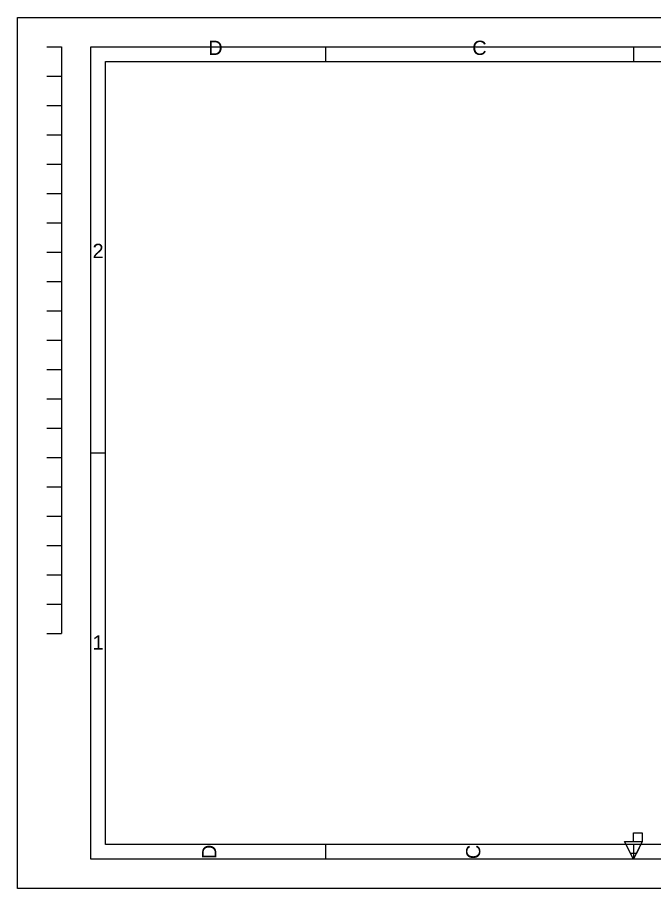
# Model space of a CAD drawing. Header units: millimetres. Extents: x 0 to 420, y 0 to 297.
# Drawn here: x 0 to 217.2, y 0 to 297 of the extents above; entities that cross this region are included whole.
import ezdxf
from ezdxf.enums import TextEntityAlignment as Align

# ---------------------------------------------------------------- set-up
doc = ezdxf.new("R2010")
doc.units = ezdxf.units.MM
doc.styles.add('ARIAL', font='arial.ttf')

msp = doc.modelspace()

# ---------------------------------------------------------------- linework, layer by layer
for p, q in [((10, 287), (15, 287)), ((15, 287), (15, 87)), ((105, 287), (105, 282)), ((210, 287), (210, 282)), ((10, 277), (15, 277)), ((10, 267), (15, 267)), ((10, 257), (15, 257)), ((10, 247), (15, 247)), ((10, 237), (15, 237)), ((10, 227), (15, 227)), ((10, 217), (15, 217)), ((10, 207), (15, 207)), ((10, 197), (15, 197)), ((10, 187), (15, 187)), ((10, 177), (15, 177)), ((10, 167), (15, 167)), ((10, 157), (15, 157)), ((25, 148.5), (30, 148.5)), ((10, 147), (15, 147)), ((10, 137), (15, 137)), ((10, 127), (15, 127)), ((10, 117), (15, 117)), ((10, 107), (15, 107)), ((10, 97), (15, 97)), ((10, 87), (15, 87)), ((210, 16), (210, 19)), ((210, 19), (213, 19)), ((213, 19), (213, 16)), ((105, 15), (105, 10)), ((210, 15), (210, 10))]:
    msp.add_line(p, q)
for points in [[(0, 297), (420, 297), (420, 0), (0, 0)], [(25, 287), (410, 287), (410, 10), (25, 10)], [(30, 282), (405, 282), (405, 15), (30, 15)], [(207, 16), (213, 16), (210, 10)], [(207, 16), (213, 16), (211, 12), (209, 12)]]:
    msp.add_lwpolyline(points, close=True)

# ---------------------------------------------------------------- texts
at = {"style": 'ARIAL'}
for s, p in [('D', (67.5, 282.75)), ('C', (157.5, 282.75)), ('2', (27.5, 213.5)), ('1', (27.5, 80))]:
    msp.add_text(s, height=4.86, dxfattribs=at).set_placement(p, align=Align.BOTTOM_CENTER)
for s, p in [('D', (69.25, 12.5)), ('C', (159.25, 12.5))]:
    msp.add_text(s, height=4.86, rotation=90, dxfattribs=at).set_placement(p, align=Align.BOTTOM_CENTER)

doc.saveas('drawing.dxf')
